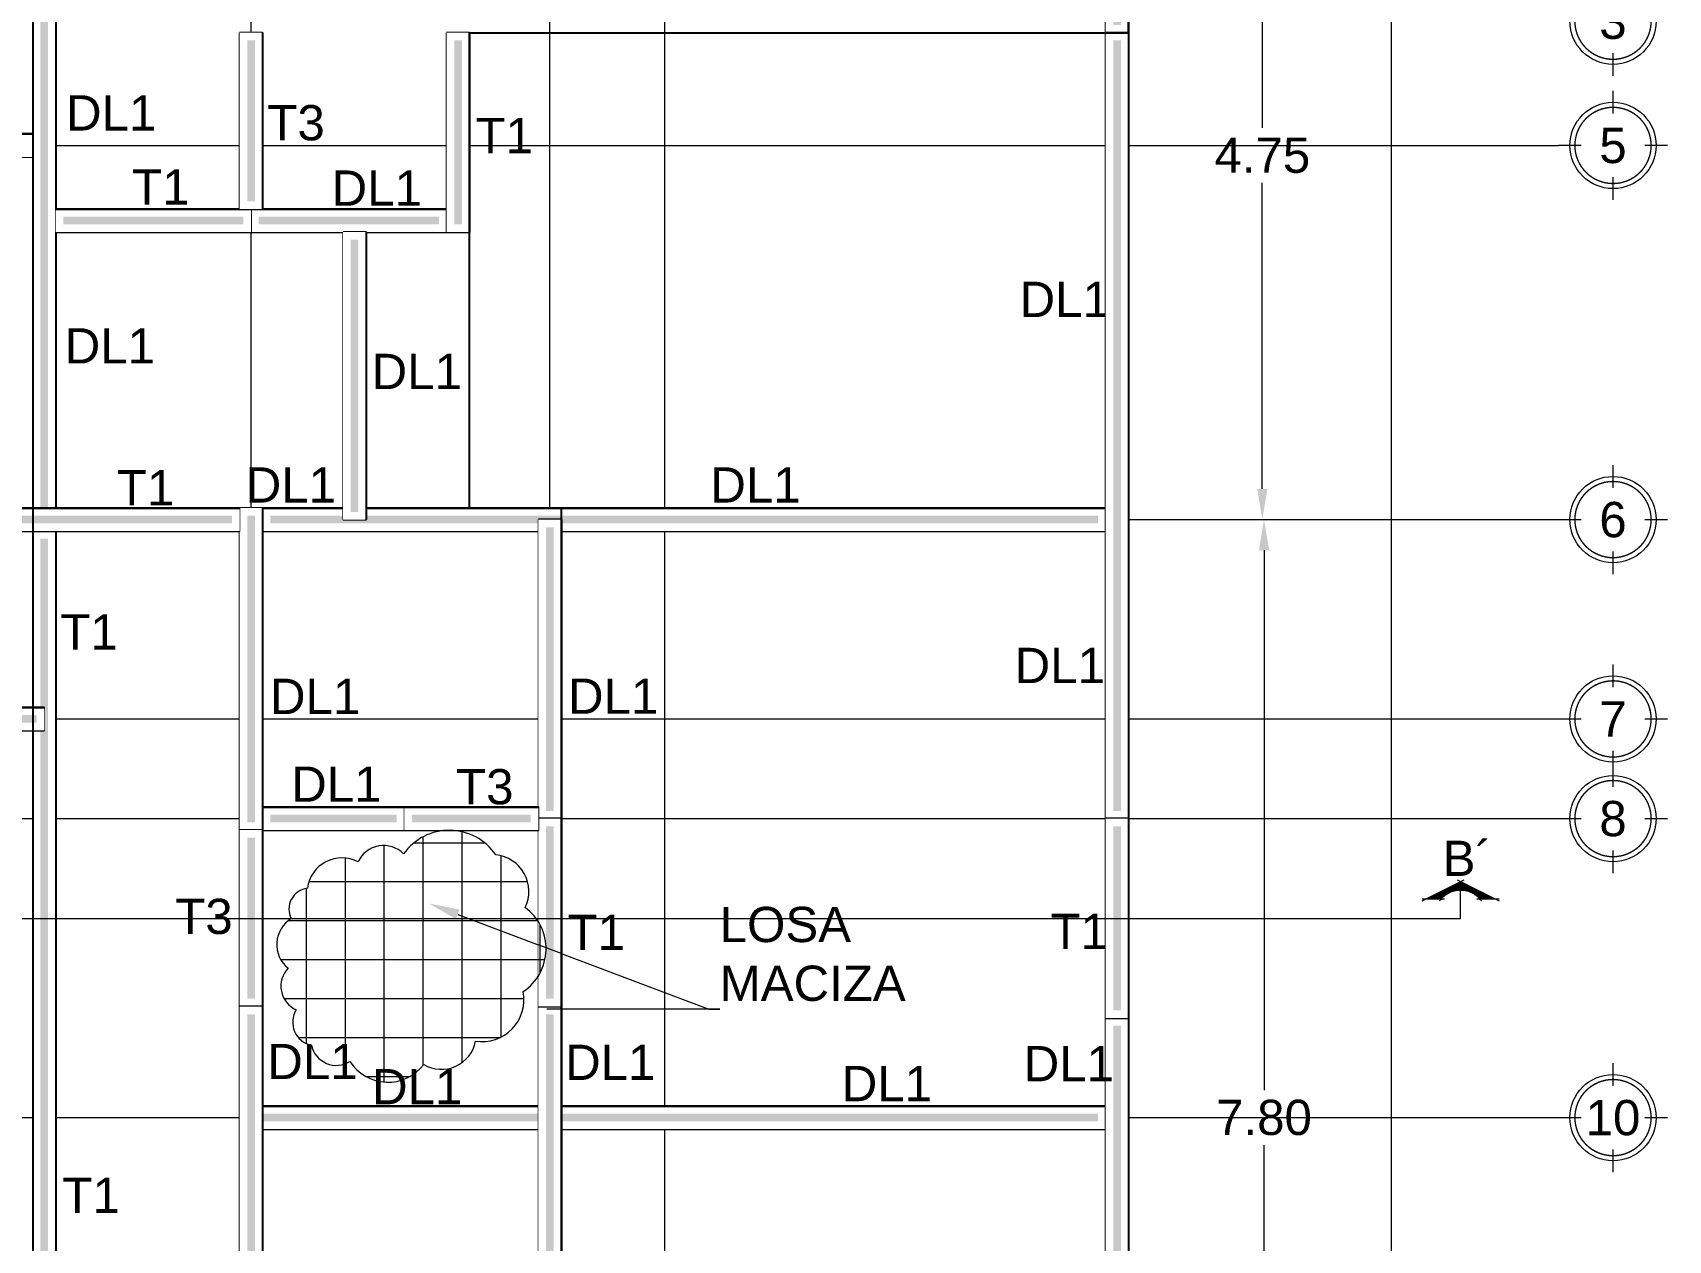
# Model space of a CAD drawing. Header units: metres. Extents: x 14 to 161, y 5 to 309.
# Drawn here: x 124.09 to 134.76, y 158.17 to 166.05 of the extents above; entities that cross this region are included whole.
import ezdxf
from ezdxf import colors
from ezdxf.entities.mleader import LeaderData, LeaderLine
from ezdxf.enums import TextEntityAlignment as Align
from ezdxf.math import Vec2, Vec3

# ---------------------------------------------------------------- set-up
doc = ezdxf.new("R2010")
doc.units = ezdxf.units.M
doc.set_wipeout_variables(frame=1)
doc.header["$PDMODE"] = 35
for name, pattern in [('ACAD_ISO05W100', [33, 24, -3, 0, -3, 0, -3]), ('CENTRO2', [0.9, 0.6, -0.1, 0.1, -0.1]), ('HIDDEN2', [4.7625, 3.175, -1.5875])]:
    doc.linetypes.add(name, pattern=pattern)
for name, color, linetype, lineweight in [('E-Armado', 2, 'Continuous', 18), ('E-Burbuja eje', 5, 'Continuous', 15), ('E-Corte', 2, 'ACAD_ISO05W100', 20), ('E-Ejes', 1, 'CENTRO2', 9), ('E-Textos', 3, 'Continuous', 15)]:
    doc.layers.add(name, color=color, linetype=linetype, lineweight=lineweight)
for name, color, linetype in [('E-Cotas', 2, 'Continuous'), ('E-Dala', 3, 'Continuous'), ('E-Limites', 1, 'Continuous'), ('E-Trabe', 4, 'Continuous'), ('E-TRABE 3', 8, 'Continuous')]:
    doc.layers.add(name, color=color, linetype=linetype)
doc.layers.add('E-Pretil', color=7, linetype='HIDDEN2', true_color=0xd6d6d6)
doc.styles.add('ARIAL', font='arial.ttf')
doc.styles.add('General', font='arial.ttf', dxfattribs={"height": 2.3})
doc.dimstyles.new('Generales', dxfattribs={"dimscale": 0, "dimtxt": 2.3, "dimasz": 2, "dimexe": 1.25, "dimexo": 0.625, "dimtad": 0, "dimtih": 1, "dimtoh": 1, "dimzin": 1, "dimdsep": 46, "dimtxsty": 'General', "dimcen": 2, "dimclrd": 2, "dimclre": 2, "dimclrt": 3, "dimadec": 0, "dimazin": 0, "dimtfac": 1, "dimtmove": 0, "dimatfit": 3, "dimfxl": 1, "dimlwd": 13, "dimlwe": 13, "dimarcsym": 0})

# ---------------------------------------------------------------- blocks, each defined once
blk = doc.blocks.new('*D893')
at = {"layer": 'Defpoints', "color": 0, "transparency": 16777216}
for p in [(131.168, 167.62), (131.168, 162.87), (132.116, 162.87)]:
    blk.add_point(p, dxfattribs=at)
at = {"layer": 'E-Cotas', "color": 2, "linetype": 'Continuous', "lineweight": 13, "transparency": 16777216}
for p, q in [((131.23, 167.62), (132.241, 167.62)), ((132.116, 167.42), (132.116, 165.425)), ((132.116, 163.07), (132.116, 165.066)), ((131.23, 162.87), (132.241, 162.87))]:
    blk.add_line(p, q, dxfattribs=at)
at = {"layer": 'E-Cotas', "color": 2, "transparency": 16777216}
for points in [[(132.083, 167.42), (132.149, 167.42), (132.116, 167.62)], [(132.083, 163.07), (132.149, 163.07), (132.116, 162.87)]]:
    blk.add_solid(points, dxfattribs=at)
at = {"layer": 'E-Cotas', "color": 3, "transparency": 16777216, "insert": (132.116, 165.245), "char_height": 0.23, "attachment_point": 5, "style": 'General'}
blk.add_mtext('4.75', dxfattribs=at)
blk = doc.blocks.new('*D894')
at = {"layer": 'Defpoints', "color": 0, "transparency": 16777216}
for p in [(131.179, 162.87), (131.179, 155.07), (132.127, 155.07)]:
    blk.add_point(p, dxfattribs=at)
at = {"layer": 'E-Cotas', "color": 2, "linetype": 'Continuous', "lineweight": 13, "transparency": 16777216}
for p, q in [((131.242, 162.87), (132.252, 162.87)), ((132.127, 162.67), (132.127, 159.15)), ((132.127, 155.27), (132.127, 158.79)), ((131.242, 155.07), (132.252, 155.07))]:
    blk.add_line(p, q, dxfattribs=at)
at = {"layer": 'E-Cotas', "color": 2, "transparency": 16777216}
for points in [[(132.094, 162.67), (132.161, 162.67), (132.127, 162.87)], [(132.094, 155.27), (132.161, 155.27), (132.127, 155.07)]]:
    blk.add_solid(points, dxfattribs=at)
at = {"layer": 'E-Cotas', "color": 3, "transparency": 16777216, "insert": (132.127, 158.97), "char_height": 0.23, "attachment_point": 5, "style": 'General'}
blk.add_mtext('7.80', dxfattribs=at)
blk = doc.blocks.new('*D899')
at = {"layer": 'Defpoints', "color": 0, "transparency": 16777216}
for p in [(131.168, 168.47), (132.957, 168.47), (131.168, 147.22)]:
    blk.add_point(p, dxfattribs=at)
at = {"layer": 'E-Cotas', "color": 2, "linetype": 'Continuous', "lineweight": 13, "transparency": 16777216}
for p, q in [((131.23, 168.47), (133.082, 168.47)), ((132.957, 168.27), (132.957, 156.894)), ((132.957, 147.42), (132.957, 156.534)), ((131.23, 147.22), (133.082, 147.22))]:
    blk.add_line(p, q, dxfattribs=at)
at = {"layer": 'E-Cotas', "color": 2, "transparency": 16777216}
for points in [[(132.923, 168.27), (132.99, 168.27), (132.957, 168.47)], [(132.923, 147.42), (132.99, 147.42), (132.957, 147.22)]]:
    blk.add_solid(points, dxfattribs=at)
at = {"layer": 'E-Cotas', "color": 3, "transparency": 16777216, "insert": (132.957, 156.714), "char_height": 0.23, "attachment_point": 5, "style": 'General'}
blk.add_mtext('21.25', dxfattribs=at)
blk = doc.blocks.new('k-burb-colmn')
at = {"const_width": 0.00024}
for points in [[(0, 0.0055), (0, 0.0095)], [(0, 0.0055), (0, 0.0095)], [(-0.0055, 0), (-0.0095, 0)], [(-0.0055, 0), (-0.0095, 0)], [(0.0055, 0), (0.0095, 0)], [(0.0055, 0), (0.0095, 0)], [(0, -0.0055), (0, -0.0095)], [(0, -0.0055), (0, -0.0095)]]:
    blk.add_lwpolyline(points, dxfattribs=at)
blk.add_lwpolyline([(-0.00663, 0, 1), (0.00663, 0, 1)], format="xyb", close=True, dxfattribs=at)
blk.add_lwpolyline([(-0.00663, 0, 1), (0.00663, 0, 1)], format="xyb", close=True, dxfattribs=at)
at = {"linetype": 'Continuous'}
blk.add_circle((0, 0), 0.0075, dxfattribs=at)
blk.add_circle((0, 0), 0.0075, dxfattribs=at)
at = {"color": 2, "style": 'ARIAL'}
blk.add_attdef('NUM', text='', height=0.023, dxfattribs=at).set_placement((0.00124, 0.00008), align=Align.MIDDLE_CENTER)
blk = doc.blocks.new('*U635')
for points in [[(-0.575, -0.075), (0.7, -0.075), (0.7, 0.075), (-0.575, 0.075)], [(-0.525, -0.025), (0.65, -0.025), (0.65, 0.025), (-0.525, 0.025)]]:
    blk.add_lwpolyline(points, close=True)
blk.add_wipeout([(-0.575, -0.075), (0.7, -0.075), (0.7, 0.075), (-0.575, 0.075)])
at = {"linetype": 'ByBlock'}
h = blk.add_hatch(color=256, dxfattribs=at)
h.dxf.hatch_style = 1
h.paths.add_polyline_path([(0.65, -0.025), (0.65, 0.025), (-0.525, 0.025), (-0.525, -0.025)])
blk.add_line((-0.575, 0.075), (0.7, 0.075))
blk = doc.blocks.new('*U609')
for points in [[(-0.5, -0.075), (5, -0.075), (5, 0.075), (-0.5, 0.075)], [(-0.45, -0.025), (4.95, -0.025), (4.95, 0.025), (-0.45, 0.025)]]:
    blk.add_lwpolyline(points, close=True)
blk.add_wipeout([(-0.5, -0.075), (5, -0.075), (5, 0.075), (-0.5, 0.075)])
at = {"linetype": 'ByBlock'}
h = blk.add_hatch(color=256, dxfattribs=at)
h.dxf.hatch_style = 1
h.paths.add_polyline_path([(4.95, -0.025), (4.95, 0.025), (-0.45, 0.025), (-0.45, -0.025)])
blk.add_line((-0.5, 0.075), (5, 0.075))
blk = doc.blocks.new('*U771')
for points in [[(-0.5, -0.075), (0.425, -0.075), (0.425, 0.075), (-0.5, 0.075)], [(-0.45, -0.025), (0.375, -0.025), (0.375, 0.025), (-0.45, 0.025)]]:
    blk.add_lwpolyline(points, close=True)
blk.add_wipeout([(-0.5, -0.075), (0.425, -0.075), (0.425, 0.075), (-0.5, 0.075)])
at = {"linetype": 'ByBlock'}
h = blk.add_hatch(color=256, dxfattribs=at)
h.dxf.hatch_style = 1
h.paths.add_polyline_path([(0.375, -0.025), (0.375, 0.025), (-0.45, 0.025), (-0.45, -0.025)])
blk.add_line((-0.5, 0.075), (0.425, 0.075))
blk = doc.blocks.new('*U772')
for points in [[(-0.575, -0.075), (5, -0.075), (5, 0.075), (-0.575, 0.075)], [(-0.525, -0.025), (4.95, -0.025), (4.95, 0.025), (-0.525, 0.025)]]:
    blk.add_lwpolyline(points, close=True)
blk.add_wipeout([(-0.575, -0.075), (5, -0.075), (5, 0.075), (-0.575, 0.075)])
at = {"linetype": 'ByBlock'}
h = blk.add_hatch(color=256, dxfattribs=at)
h.dxf.hatch_style = 1
h.paths.add_polyline_path([(4.95, -0.025), (4.95, 0.025), (-0.525, 0.025), (-0.525, -0.025)])
blk.add_line((-0.575, 0.075), (5, 0.075))
blk = doc.blocks.new('*U774')
for points in [[(-0.635, -0.075), (1.965, -0.075), (1.965, 0.075), (-0.635, 0.075)], [(-0.585, -0.025), (1.915, -0.025), (1.915, 0.025), (-0.585, 0.025)]]:
    blk.add_lwpolyline(points, close=True)
blk.add_wipeout([(-0.635, -0.075), (1.965, -0.075), (1.965, 0.075), (-0.635, 0.075)])
at = {"linetype": 'ByBlock'}
h = blk.add_hatch(color=256, dxfattribs=at)
h.dxf.hatch_style = 1
h.paths.add_polyline_path([(1.915, -0.025), (1.915, 0.025), (-0.585, 0.025), (-0.585, -0.025)])
blk.add_line((-0.635, 0.075), (1.965, 0.075))
blk = doc.blocks.new('*U764')
for points in [[(-0.5, -0.075), (1.275, -0.075), (1.275, 0.075), (-0.5, 0.075)], [(-0.45, -0.025), (1.225, -0.025), (1.225, 0.025), (-0.45, 0.025)]]:
    blk.add_lwpolyline(points, close=True)
blk.add_wipeout([(-0.5, -0.075), (1.275, -0.075), (1.275, 0.075), (-0.5, 0.075)])
at = {"linetype": 'ByBlock'}
h = blk.add_hatch(color=256, dxfattribs=at)
h.dxf.hatch_style = 1
h.paths.add_polyline_path([(1.225, -0.025), (1.225, 0.025), (-0.45, 0.025), (-0.45, -0.025)])
blk.add_line((-0.5, 0.075), (1.275, 0.075))
blk = doc.blocks.new('*U765')
for points in [[(-0.635, -0.075), (4.49, -0.075), (4.49, 0.075), (-0.635, 0.075)], [(-0.585, -0.025), (4.44, -0.025), (4.44, 0.025), (-0.585, 0.025)]]:
    blk.add_lwpolyline(points, close=True)
blk.add_wipeout([(-0.635, -0.075), (4.49, -0.075), (4.49, 0.075), (-0.635, 0.075)])
at = {"linetype": 'ByBlock'}
h = blk.add_hatch(color=256, dxfattribs=at)
h.dxf.hatch_style = 1
h.paths.add_polyline_path([(4.44, -0.025), (4.44, 0.025), (-0.585, 0.025), (-0.585, -0.025)])
blk.add_line((-0.635, 0.075), (4.49, 0.075))
blk = doc.blocks.new('*U766')
for points in [[(-0.635, -0.075), (4.04, -0.075), (4.04, 0.075), (-0.635, 0.075)], [(-0.585, -0.025), (3.99, -0.025), (3.99, 0.025), (-0.585, 0.025)]]:
    blk.add_lwpolyline(points, close=True)
blk.add_wipeout([(-0.635, -0.075), (4.04, -0.075), (4.04, 0.075), (-0.635, 0.075)])
at = {"linetype": 'ByBlock'}
h = blk.add_hatch(color=256, dxfattribs=at)
h.dxf.hatch_style = 1
h.paths.add_polyline_path([(3.99, -0.025), (3.99, 0.025), (-0.585, 0.025), (-0.585, -0.025)])
blk.add_line((-0.635, 0.075), (4.04, 0.075))
blk = doc.blocks.new('*U767')
for points in [[(-0.5, -0.075), (0.8, -0.075), (0.8, 0.075), (-0.5, 0.075)], [(-0.45, -0.025), (0.75, -0.025), (0.75, 0.025), (-0.45, 0.025)]]:
    blk.add_lwpolyline(points, close=True)
blk.add_wipeout([(-0.5, -0.075), (0.8, -0.075), (0.8, 0.075), (-0.5, 0.075)])
at = {"linetype": 'ByBlock'}
h = blk.add_hatch(color=256, dxfattribs=at)
h.dxf.hatch_style = 1
h.paths.add_polyline_path([(0.75, -0.025), (0.75, 0.025), (-0.45, 0.025), (-0.45, -0.025)])
blk.add_line((-0.5, 0.075), (0.8, 0.075))
blk = doc.blocks.new('*U598')
for points in [[(-0.5, -0.075), (0.775, -0.075), (0.775, 0.075), (-0.5, 0.075)], [(-0.45, -0.025), (0.725, -0.025), (0.725, 0.025), (-0.45, 0.025)]]:
    blk.add_lwpolyline(points, close=True)
blk.add_wipeout([(-0.5, -0.075), (0.775, -0.075), (0.775, 0.075), (-0.5, 0.075)])
at = {"linetype": 'ByBlock'}
h = blk.add_hatch(color=256, dxfattribs=at)
h.dxf.hatch_style = 1
h.paths.add_polyline_path([(0.725, -0.025), (0.725, 0.025), (-0.45, 0.025), (-0.45, -0.025)])
blk.add_line((-0.5, 0.075), (0.775, 0.075))
blk = doc.blocks.new('*U768')
for points in [[(-0.628, -0.075), (1.247, -0.075), (1.247, 0.075), (-0.628, 0.075)], [(-0.578, -0.025), (1.197, -0.025), (1.197, 0.025), (-0.578, 0.025)]]:
    blk.add_lwpolyline(points, close=True)
blk.add_wipeout([(-0.628, -0.075), (1.247, -0.075), (1.247, 0.075), (-0.628, 0.075)])
at = {"linetype": 'ByBlock'}
h = blk.add_hatch(color=256, dxfattribs=at)
h.dxf.hatch_style = 1
h.paths.add_polyline_path([(1.197, -0.025), (1.197, 0.025), (-0.578, 0.025), (-0.578, -0.025)])
blk.add_line((-0.628, 0.075), (1.247, 0.075))
blk = doc.blocks.new('*U770')
for points in [[(-0.635, -0.075), (1.315, -0.075), (1.315, 0.075), (-0.635, 0.075)], [(-0.585, -0.025), (1.265, -0.025), (1.265, 0.025), (-0.585, 0.025)]]:
    blk.add_lwpolyline(points, close=True)
blk.add_wipeout([(-0.635, -0.075), (1.315, -0.075), (1.315, 0.075), (-0.635, 0.075)])
at = {"linetype": 'ByBlock'}
h = blk.add_hatch(color=256, dxfattribs=at)
h.dxf.hatch_style = 1
h.paths.add_polyline_path([(1.265, -0.025), (1.265, 0.025), (-0.585, 0.025), (-0.585, -0.025)])
blk.add_line((-0.635, 0.075), (1.315, 0.075))
blk = doc.blocks.new('*U769')
for points in [[(-0.71, -0.075), (1.39, -0.075), (1.39, 0.075), (-0.71, 0.075)], [(-0.66, -0.025), (1.34, -0.025), (1.34, 0.025), (-0.66, 0.025)]]:
    blk.add_lwpolyline(points, close=True)
blk.add_wipeout([(-0.71, -0.075), (1.39, -0.075), (1.39, 0.075), (-0.71, 0.075)])
at = {"linetype": 'ByBlock'}
h = blk.add_hatch(color=256, dxfattribs=at)
h.dxf.hatch_style = 1
h.paths.add_polyline_path([(1.34, -0.025), (1.34, 0.025), (-0.66, 0.025), (-0.66, -0.025)])
blk.add_line((-0.71, 0.075), (1.39, 0.075))
blk = doc.blocks.new('*U773')
for points in [[(-0.635, -0.075), (2.04, -0.075), (2.04, 0.075), (-0.635, 0.075)], [(-0.585, -0.025), (1.99, -0.025), (1.99, 0.025), (-0.585, 0.025)]]:
    blk.add_lwpolyline(points, close=True)
blk.add_wipeout([(-0.635, -0.075), (2.04, -0.075), (2.04, 0.075), (-0.635, 0.075)])
at = {"linetype": 'ByBlock'}
h = blk.add_hatch(color=256, dxfattribs=at)
h.dxf.hatch_style = 1
h.paths.add_polyline_path([(1.99, -0.025), (1.99, 0.025), (-0.585, 0.025), (-0.585, -0.025)])
blk.add_line((-0.635, 0.075), (2.04, 0.075))
blk = doc.blocks.new('*U778')
blk.add_lwpolyline([(-0.5, -0.075), (11.885, -0.075), (11.885, 0.075), (-0.5, 0.075)], close=True)
blk.add_wipeout([(-0.5, -0.075), (11.885, -0.075), (11.885, 0.075), (-0.5, 0.075)])
blk.add_line((-0.5, 0.075), (11.885, 0.075))
blk = doc.blocks.new('*U786')
for points in [[(-0.425, -0.075), (6.575, -0.075), (6.575, 0.075), (-0.425, 0.075)], [(-0.375, -0.025), (6.525, -0.025), (6.525, 0.025), (-0.375, 0.025)]]:
    blk.add_lwpolyline(points, close=True)
blk.add_wipeout([(-0.425, -0.075), (6.575, -0.075), (6.575, 0.075), (-0.425, 0.075)])
at = {"linetype": 'ByBlock'}
h = blk.add_hatch(color=256, dxfattribs=at)
h.dxf.hatch_style = 1
h.paths.add_polyline_path([(6.525, -0.025), (6.525, 0.025), (-0.375, 0.025), (-0.375, -0.025)])
blk.add_line((-0.425, 0.075), (6.575, 0.075))
blk = doc.blocks.new('*U784')
for points in [[(-0.5, -0.075), (0.65, -0.075), (0.65, 0.075), (-0.5, 0.075)], [(-0.45, -0.025), (0.6, -0.025), (0.6, 0.025), (-0.45, 0.025)]]:
    blk.add_lwpolyline(points, close=True)
blk.add_wipeout([(-0.5, -0.075), (0.65, -0.075), (0.65, 0.075), (-0.5, 0.075)])
at = {"linetype": 'ByBlock'}
h = blk.add_hatch(color=256, dxfattribs=at)
h.dxf.hatch_style = 1
h.paths.add_polyline_path([(0.6, -0.025), (0.6, 0.025), (-0.45, 0.025), (-0.45, -0.025)])
blk.add_line((-0.5, 0.075), (0.65, 0.075))
blk = doc.blocks.new('*U601')
for points in [[(-0.5, -0.075), (6.675, -0.075), (6.675, 0.075), (-0.5, 0.075)], [(-0.45, -0.025), (6.625, -0.025), (6.625, 0.025), (-0.45, 0.025)]]:
    blk.add_lwpolyline(points, close=True)
blk.add_wipeout([(-0.5, -0.075), (6.675, -0.075), (6.675, 0.075), (-0.5, 0.075)])
at = {"linetype": 'ByBlock'}
h = blk.add_hatch(color=256, dxfattribs=at)
h.dxf.hatch_style = 1
h.paths.add_polyline_path([(6.625, -0.025), (6.625, 0.025), (-0.45, 0.025), (-0.45, -0.025)])
blk.add_line((-0.5, 0.075), (6.675, 0.075))
blk = doc.blocks.new('*U785')
for points in [[(-0.5, -0.075), (3.975, -0.075), (3.975, 0.075), (-0.5, 0.075)], [(-0.45, -0.025), (3.925, -0.025), (3.925, 0.025), (-0.45, 0.025)]]:
    blk.add_lwpolyline(points, close=True)
blk.add_wipeout([(-0.5, -0.075), (3.975, -0.075), (3.975, 0.075), (-0.5, 0.075)])
at = {"linetype": 'ByBlock'}
h = blk.add_hatch(color=256, dxfattribs=at)
h.dxf.hatch_style = 1
h.paths.add_polyline_path([(3.925, -0.025), (3.925, 0.025), (-0.45, 0.025), (-0.45, -0.025)])
blk.add_line((-0.5, 0.075), (3.975, 0.075))
blk = doc.blocks.new('*U808')
for points in [[(-0.5, -0.075), (0.725, -0.075), (0.725, 0.075), (-0.5, 0.075)], [(-0.45, -0.025), (0.675, -0.025), (0.675, 0.025), (-0.45, 0.025)]]:
    blk.add_lwpolyline(points, close=True)
blk.add_wipeout([(-0.5, -0.075), (0.725, -0.075), (0.725, 0.075), (-0.5, 0.075)])
at = {"linetype": 'ByBlock'}
h = blk.add_hatch(color=256, dxfattribs=at)
h.dxf.hatch_style = 1
h.paths.add_polyline_path([(0.675, -0.025), (0.675, 0.025), (-0.45, 0.025), (-0.45, -0.025)])
blk.add_line((-0.5, 0.075), (0.725, 0.075))
blk = doc.blocks.new('*U809')
for points in [[(-0.5, -0.075), (0.375, -0.075), (0.375, 0.075), (-0.5, 0.075)], [(-0.45, -0.025), (0.325, -0.025), (0.325, 0.025), (-0.45, 0.025)]]:
    blk.add_lwpolyline(points, close=True)
blk.add_wipeout([(-0.5, -0.075), (0.375, -0.075), (0.375, 0.075), (-0.5, 0.075)])
at = {"linetype": 'ByBlock'}
h = blk.add_hatch(color=256, dxfattribs=at)
h.dxf.hatch_style = 1
h.paths.add_polyline_path([(0.325, -0.025), (0.325, 0.025), (-0.45, 0.025), (-0.45, -0.025)])
blk.add_line((-0.5, 0.075), (0.375, 0.075))
blk = doc.blocks.new('SEÑA')
at = {"layer": 'E-Corte', "color": 0}
for p, q in [((-1.1, -0.05), (0.1, 0.55)), ((-0.1, 0.55), (1.1, -0.05)), ((-0.459, 0), (-1.1, 0)), ((1.1, 0), (0.459, 0))]:
    blk.add_line(p, q, dxfattribs=at)
at = {"layer": 'E-Corte', "color": 16}
for p, q in [((-0.869, 0.038), (-0.558, 0.038)), ((-0.844, 0.05), (-0.546, 0.05)), ((-0.819, 0.062), (-0.533, 0.062)), ((-0.794, 0.075), (-0.52, 0.075)), ((-0.769, 0.088), (-0.505, 0.088)), ((-0.744, 0.1), (-0.491, 0.1)), ((-0.719, 0.113), (-0.475, 0.113)), ((-0.694, 0.125), (-0.458, 0.125)), ((-0.669, 0.138), (-0.441, 0.138)), ((-0.644, 0.15), (-0.422, 0.15)), ((-0.619, 0.163), (-0.402, 0.163)), ((-0.594, 0.175), (-0.381, 0.175)), ((-0.569, 0.188), (-0.358, 0.188)), ((-0.544, 0.2), (-0.333, 0.2)), ((-0.519, 0.212), (-0.305, 0.212)), ((-0.494, 0.225), (-0.274, 0.225)), ((-0.469, 0.237), (-0.238, 0.237)), ((-0.444, 0.25), (-0.195, 0.25)), ((-0.419, 0.263), (-0.139, 0.263)), ((-0.394, 0.275), (0.394, 0.275)), ((-0.369, 0.287), (0.369, 0.287)), ((-0.344, 0.3), (0.344, 0.3)), ((-0.319, 0.312), (0.319, 0.312)), ((-0.294, 0.325), (0.294, 0.325)), ((-0.269, 0.338), (0.269, 0.338)), ((-0.244, 0.35), (0.244, 0.35)), ((-0.219, 0.362), (0.219, 0.362)), ((-0.194, 0.375), (0.194, 0.375)), ((-0.169, 0.388), (0.169, 0.388)), ((-0.144, 0.4), (0.144, 0.4)), ((-0.119, 0.412), (0.119, 0.412)), ((-0.094, 0.425), (0.094, 0.425)), ((-0.069, 0.438), (0.069, 0.438)), ((-0.044, 0.45), (0.044, 0.45)), ((-0.019, 0.463), (0.019, 0.463)), ((0.139, 0.263), (0.419, 0.263)), ((0.195, 0.25), (0.444, 0.25)), ((0.238, 0.237), (0.469, 0.237)), ((0.274, 0.225), (0.494, 0.225)), ((0.305, 0.212), (0.519, 0.212)), ((0.333, 0.2), (0.544, 0.2)), ((0.358, 0.188), (0.569, 0.188)), ((0.381, 0.175), (0.594, 0.175)), ((0.402, 0.163), (0.619, 0.163)), ((0.422, 0.15), (0.644, 0.15)), ((0.441, 0.138), (0.669, 0.138)), ((0.458, 0.125), (0.694, 0.125)), ((0.475, 0.113), (0.719, 0.113)), ((0.491, 0.1), (0.744, 0.1)), ((0.505, 0.088), (0.769, 0.088)), ((0.52, 0.075), (0.794, 0.075)), ((0.533, 0.062), (0.819, 0.062)), ((0.546, 0.05), (0.844, 0.05)), ((0.558, 0.038), (0.869, 0.038))]:
    blk.add_line(p, q, dxfattribs=at)
at = {"layer": 'E-Corte', "color": 0}
blk.add_lwpolyline([(0, 0.472), (0.894, 0.025), (0.57, 0.025, 0.438529), (-0.57, 0.025), (-0.894, 0.025)], format="xyb", close=True, dxfattribs=at)
blk.add_arc((0, -0.5), 0.75, 36.8699, 143.1301, dxfattribs=at)

msp = doc.modelspace()

# ---------------------------------------------------------------- linework, layer by layer
at = {"layer": 'E-Ejes', "ltscale": 20}
for points in [[(125.51791, 162.87007), (125.51791, 170.94711)], [(127.46791, 162.87007), (127.46791, 170.94711)], [(128.21791, 155.07007), (128.21791, 170.94711)], [(124.16791, 165.31007), (134.04795, 165.31007)], [(131.16791, 162.87007), (134.04795, 162.87007)], [(124.16791, 161.57007), (134.04795, 161.57007)], [(118.26791, 160.92007), (125.51791, 160.92007)], [(127.46791, 160.92007), (134.04795, 160.92007)], [(118.26791, 158.97007), (125.51791, 158.97007)], [(131.16791, 158.97007), (134.04795, 158.97007)]]:
    msp.add_lwpolyline(points, dxfattribs=at)
at = {"layer": 'E-Pretil'}
msp.add_lwpolyline([(125.59291, 162.39507), (125.59291, 162.24507)], dxfattribs=at)
msp.add_lwpolyline([(125.59291, 158.34507), (125.59291, 158.89507), (127.39291, 158.89507), (127.39291, 159.04507), (125.44291, 159.04507), (125.44291, 158.34507)], close=True, dxfattribs=at)

# ---------------------------------------------------------------- block references
at = {"layer": 'E-Burbuja eje', "linetype": 'ByBlock'}
ref = msp.add_blockref('k-burb-colmn', (134.4042, 166.12007), dxfattribs=dict(at, xscale=37.49999999999999, yscale=37.49999999999999, zscale=37.49999999999999))
ref.add_attrib('NUM', '3', dxfattribs={"layer": '0', "color": 2, "height": 0.23, "style": 'ARIAL'}).set_placement((134.4042, 166.12007), align=Align.MIDDLE_CENTER)
ref = msp.add_blockref('k-burb-colmn', (134.4042, 165.31007), dxfattribs=dict(at, xscale=37.49999999999999, yscale=37.49999999999999, zscale=37.49999999999999))
ref.add_attrib('NUM', '5', dxfattribs={"layer": '0', "color": 2, "height": 0.23, "style": 'ARIAL'}).set_placement((134.4042, 165.31007), align=Align.MIDDLE_CENTER)
ref = msp.add_blockref('k-burb-colmn', (134.4042, 162.87007), dxfattribs=dict(at, xscale=37.49999999999999, yscale=37.49999999999999, zscale=37.49999999999999))
ref.add_attrib('NUM', '6', dxfattribs={"layer": '0', "color": 2, "height": 0.23, "style": 'ARIAL'}).set_placement((134.4042, 162.87007), align=Align.MIDDLE_CENTER)
ref = msp.add_blockref('k-burb-colmn', (134.4042, 161.57007), dxfattribs=dict(at, xscale=37.49999999999999, yscale=37.49999999999999, zscale=37.49999999999999))
ref.add_attrib('NUM', '7', dxfattribs={"layer": '0', "color": 2, "height": 0.23, "style": 'ARIAL'}).set_placement((134.4042, 161.57007), align=Align.MIDDLE_CENTER)
ref = msp.add_blockref('k-burb-colmn', (134.4042, 160.92007), dxfattribs=dict(at, xscale=37.49999999999999, yscale=37.49999999999999, zscale=37.49999999999999))
ref.add_attrib('NUM', '8', dxfattribs={"layer": '0', "color": 2, "height": 0.23, "style": 'ARIAL'}).set_placement((134.4042, 160.92007), align=Align.MIDDLE_CENTER)
ref = msp.add_blockref('k-burb-colmn', (134.4042, 158.97007), dxfattribs=dict(at, xscale=37.49999999999999, yscale=37.49999999999999, zscale=37.49999999999999))
ref.add_attrib('NUM', '10', dxfattribs={"layer": '0', "color": 2, "height": 0.23, "style": 'ARIAL'}).set_placement((134.4042, 158.97007), align=Align.MIDDLE_CENTER)
at = {"layer": 'E-Corte', "color": 2, "ltscale": 0.01, "xscale": 0.2287611696416008, "yscale": 0.2287611696416008, "zscale": 0.2287611696416008}
msp.add_blockref('SEÑA', (133.40976, 160.39453), dxfattribs=at)

# ---------------------------------------------------------------- texts
at = {"layer": 'E-Textos', "ltscale": 0.5, "char_height": 0.23, "attachment_point": 1, "style": 'General'}
for s, insert, width in [('DL1', (124.31041, 165.63728), 0.316244), ('T1', (126.98204, 165.4896), 0.316244), ('T1', (124.74103, 165.15437), 0.316244), ('DL1', (126.0431, 165.14693), 0.316244), ('DL1', (130.53205, 164.42106), 0.316244), ('DL1', (124.30177, 164.11799), 0.316244), ('DL1', (126.30406, 163.95116), 0.316244), ('T1', (124.64169, 163.19273), 0.316244), ('DL1', (128.51439, 163.21098), 0.316244), ('T1', (124.27322, 162.25278), 0.316244), ('DL1', (130.49979, 162.03385), 0.316244), ('DL1', (125.64092, 161.83212), 0.316244), ('DL1', (127.5855, 161.83346), 0.316244), ('DL1', (125.77958, 161.25961), 0.316244), ('T3', (126.8551, 161.24306), 0.316244), ('\\pxqc;B´', (133.32818, 160.77595), 0.2499252), ('T3', (125.02284, 160.39747), 0.316244), ('T1', (130.73382, 160.29944), 0.316244), ('T1', (127.58268, 160.29331), 0.316244), ('DL1', (125.62341, 159.45104), 0.316244), ('DL1', (127.56693, 159.44556), 0.316244), ('DL1', (126.30713, 159.28708), 0.316244), ('DL1', (129.372, 159.30698), 0.316244), ('T1', (124.28652, 158.57829), 0.316244)]:
    msp.add_mtext(s, dxfattribs=dict(at, insert=insert, width=width))

# ---------------------------------------------------------------- dimensions: what is measured, and where the dimension line sits
at = {"layer": 'E-Cotas'}
dim = msp.add_linear_dim(base=(132.95677, 168.47006), p1=(131.16791, 147.22007), p2=(131.16791, 168.47006), angle=90, dimstyle='Generales', override={"dimscale": 0, "dimtix": 1, "dimtofl": 1, "dimtmove": 0, "dimatfit": 3}, dxfattribs=at)
dim.commit()
dim.dimension.update_dxf_attribs({"geometry": '*D899', "text_midpoint": (132.95677, 156.71422), "dimtype": 160})
for base, p1, p2, picture, middle in [((132.11607, 162.87007), (131.16791, 167.62007), (131.16791, 162.87007), '*D893', (132.11607, 165.24507)), ((132.12749, 155.07007), (131.17932, 162.87007), (131.17932, 155.07007), '*D894', (132.12749, 158.97007))]:
    dim = msp.add_linear_dim(base=base, p1=p1, p2=p2, angle=90, dimstyle='Generales', override={"dimscale": 0, "dimtix": 1, "dimtofl": 1, "dimtmove": 0, "dimatfit": 3}, dxfattribs=at)
    dim.commit()
    dim.dimension.update_dxf_attribs({"geometry": picture, "text_midpoint": middle})

# ---------------------------------------------------------------- next in the draw order: block references
at = {"layer": 'E-Dala', "rotation": 270}
msp.add_blockref('*U766', (124.16791, 166.90959), dxfattribs=at)
at = {"layer": 'E-Dala'}
for name, p in [('*U635', (126.09291, 164.82007)), ('*U609', (126.09291, 162.87007)), ('*U771', (126.09291, 160.92007)), ('*U772', (126.09291, 158.97007))]:
    msp.add_blockref(name, p, dxfattribs=at)
at = {"layer": 'E-Trabe', "rotation": 270}
for name, p in [('*U764', (131.16791, 167.3202)), ('*U786', (124.16791, 162.37007))]:
    msp.add_blockref(name, p, dxfattribs=at)

# ---------------------------------------------------------------- next in the draw order: block references
at = {"layer": 'E-Dala', "rotation": 270}
for name, p in [('*U765', (131.16791, 165.40959)), ('*U768', (126.19281, 164.11724)), ('*U769', (125.51791, 162.23459)), ('*U770', (127.46791, 162.23459)), ('*U773', (127.46791, 159.05959)), ('*U774', (131.16791, 158.98459))]:
    msp.add_blockref(name, p, dxfattribs=at)
at = {"layer": 'E-Trabe', "rotation": 270}
msp.add_blockref('*U767', (126.86791, 165.54507), dxfattribs=at)
at = {"layer": 'E-Trabe'}
for name, p in [('*U778', (112.20791, 165.31007)), ('*U598', (124.74291, 164.82007)), ('*U785', (120.19291, 161.57007))]:
    msp.add_blockref(name, p, dxfattribs=at)

# ---------------------------------------------------------------- next in the draw order: block references
msp.add_blockref('*U601', (118.76791, 162.87007), dxfattribs=at)
at = {"layer": 'E-Trabe', "rotation": 270}
for name, p in [('*U808', (127.46791, 160.42007)), ('*U767', (131.16791, 160.42007))]:
    msp.add_blockref(name, p, dxfattribs=at)
at = {"layer": 'E-TRABE 3', "rotation": 270}
msp.add_blockref('*U784', (125.51791, 160.34507), dxfattribs=at)

# ---------------------------------------------------------------- next in the draw order: texts
at = {"layer": 'E-Textos', "ltscale": 0.5, "char_height": 0.23, "width": 0.316244, "attachment_point": 1, "style": 'General'}
for insert in [(125.48284, 163.21098), (130.55896, 159.43705)]:
    msp.add_mtext('DL1', dxfattribs=dict(at, insert=insert))

# ---------------------------------------------------------------- next in the draw order: linework, layer by layer
at = {"layer": 'E-Corte', "color": 2}
msp.add_lwpolyline([(109.84587, 160.50891), (109.84587, 160.26751), (133.40976, 160.26751), (133.40976, 160.50891)], dxfattribs=at)

# ---------------------------------------------------------------- next in the draw order: block references
at = {"layer": 'E-Dala', "rotation": 270}
msp.add_blockref('*U773', (125.51791, 159.05959), dxfattribs=at)
at = {"layer": 'E-TRABE 3'}
msp.add_blockref('*U809', (127.01781, 160.92007), dxfattribs=at)

# ---------------------------------------------------------------- next in the draw order: leaders
at = {"layer": 'E-Cotas', "ltscale": 0.5}
ml = msp.add_multileader_mtext('Standard', dxfattribs=at)
ml.set_content('\\A1;LOSA \\PMACIZA', color=3, style='General')
ml.set_leader_properties(color=2, linetype='Continuous', lineweight=15)
ml.build(insert=Vec2(0, 0))
ml.multileader.update_dxf_attribs({"text_left_attachment_type": 5, "text_right_attachment_type": 5, "dogleg_length": 3, "arrow_head_size": 0.2, "scale": 0.1})
ctx = ml.context
ctx.base_point, ctx.scale, ctx.char_height, ctx.arrow_head_size, ctx.landing_gap_size, ctx.plane_origin = Vec3(128.57548, 159.67722), 0.1, 0.23, 0.2, 0, Vec3(125.36623, 160.99061)
ctx.left_attachment, ctx.right_attachment = 5, 5
notes = []
notes.append((ctx, [(0, (1, 1, 0), (128.50509, 159.67722), (1, 0), 0.07039, [(0, [(126.67902, 160.36618)], 0, [])])]))
ctx.mtext.insert, ctx.mtext.flow_direction = Vec3(128.57548, 160.34456), 5
for ctx, leaders in notes:
    for number, flags, end, landing, length, lines in leaders:
        leader = LeaderData()
        leader.index, (leader.has_last_leader_line, leader.has_dogleg_vector, leader.attachment_direction) = number, flags
        leader.last_leader_point, leader.dogleg_vector, leader.dogleg_length = Vec3(end), Vec3(landing), length
        for number, points, colour, breaks in lines:
            line = LeaderLine()
            line.index, line.vertices, line.color, line.breaks = number, Vec3.list(points), colors.encode_raw_color(colour), breaks
            leader.lines.append(line)
        ctx.leaders.append(leader)

# ---------------------------------------------------------------- next in the draw order: hatches: boundary and pattern name
at = {"layer": 'E-Armado'}
h = msp.add_hatch(dxfattribs=at)
h.set_pattern_fill('NET', color=4, scale=0.08, style=0)
h.set_pattern_definition([(0, (-4480.66503, -70.12335), (0, 0.254), []), (90, (-4480.66503, -70.12335), (-0.254, 2e-17), [])])
h.paths.add_polyline_path([(126.51308, 160.69039, 0.52056705), (126.21564, 160.63755, 0.52056705), (125.88515, 160.46582, 0.52056705), (125.77939, 160.26766, 0.52056705), (125.75956, 159.94401, 0.52056705), (125.81244, 159.6732, 0.52056705), (125.91159, 159.44203, 0.52056705), (126.16276, 159.33634, 0.52056705), (126.64528, 159.31653, 0.52056705), (126.98238, 159.46845, 0.52056705), (127.29304, 159.7921, 0.52056705), (127.30626, 160.34032, 0.52056705), (127.11458, 160.68379, 0.52056705)])

# ---------------------------------------------------------------- next in the draw order: linework, layer by layer
msp.add_lwpolyline([(126.51308, 160.69039, 0.52056705), (126.21564, 160.63755, 0.52056705), (125.88515, 160.46582, 0.52056705), (125.77939, 160.26766, 0.52056705), (125.75956, 159.94401, 0.52056705), (125.81244, 159.6732, 0.52056705), (125.91159, 159.44203, 0.52056705), (126.16276, 159.33634, 0.52056705), (126.64528, 159.31653, 0.52056705), (126.98238, 159.46845, 0.52056705), (127.29304, 159.7921, 0.52056705), (127.30626, 160.34032, 0.52056705), (127.11458, 160.68379, 0.52056705)], format="xyb", close=True, dxfattribs=at)
at = {"layer": 'E-Limites', "color": 1}
msp.add_lwpolyline([(127.54291, 155.14507), (127.54291, 162.87007), (127.54291, 162.94507), (126.94286, 162.94511), (126.94296, 164.74507), (126.94291, 164.74507), (126.94291, 166.04507), (131.24291, 166.04507), (131.24291, 168.54669), (124.09291, 168.56038), (124.09291, 167.69507), (124.09291, 155.14507)], dxfattribs=at)

# ---------------------------------------------------------------- next in the draw order: block references
at = {"layer": 'E-TRABE 3', "rotation": 270}
msp.add_blockref('*U784', (125.51791, 165.54507), dxfattribs=at)

# ---------------------------------------------------------------- next in the draw order: texts
at = {"layer": 'E-Textos', "ltscale": 0.5, "insert": (125.62368, 165.57323), "char_height": 0.23, "width": 0.316244, "attachment_point": 1, "style": 'General'}
msp.add_mtext('T3', dxfattribs=at)

doc.saveas('drawing.dxf')
